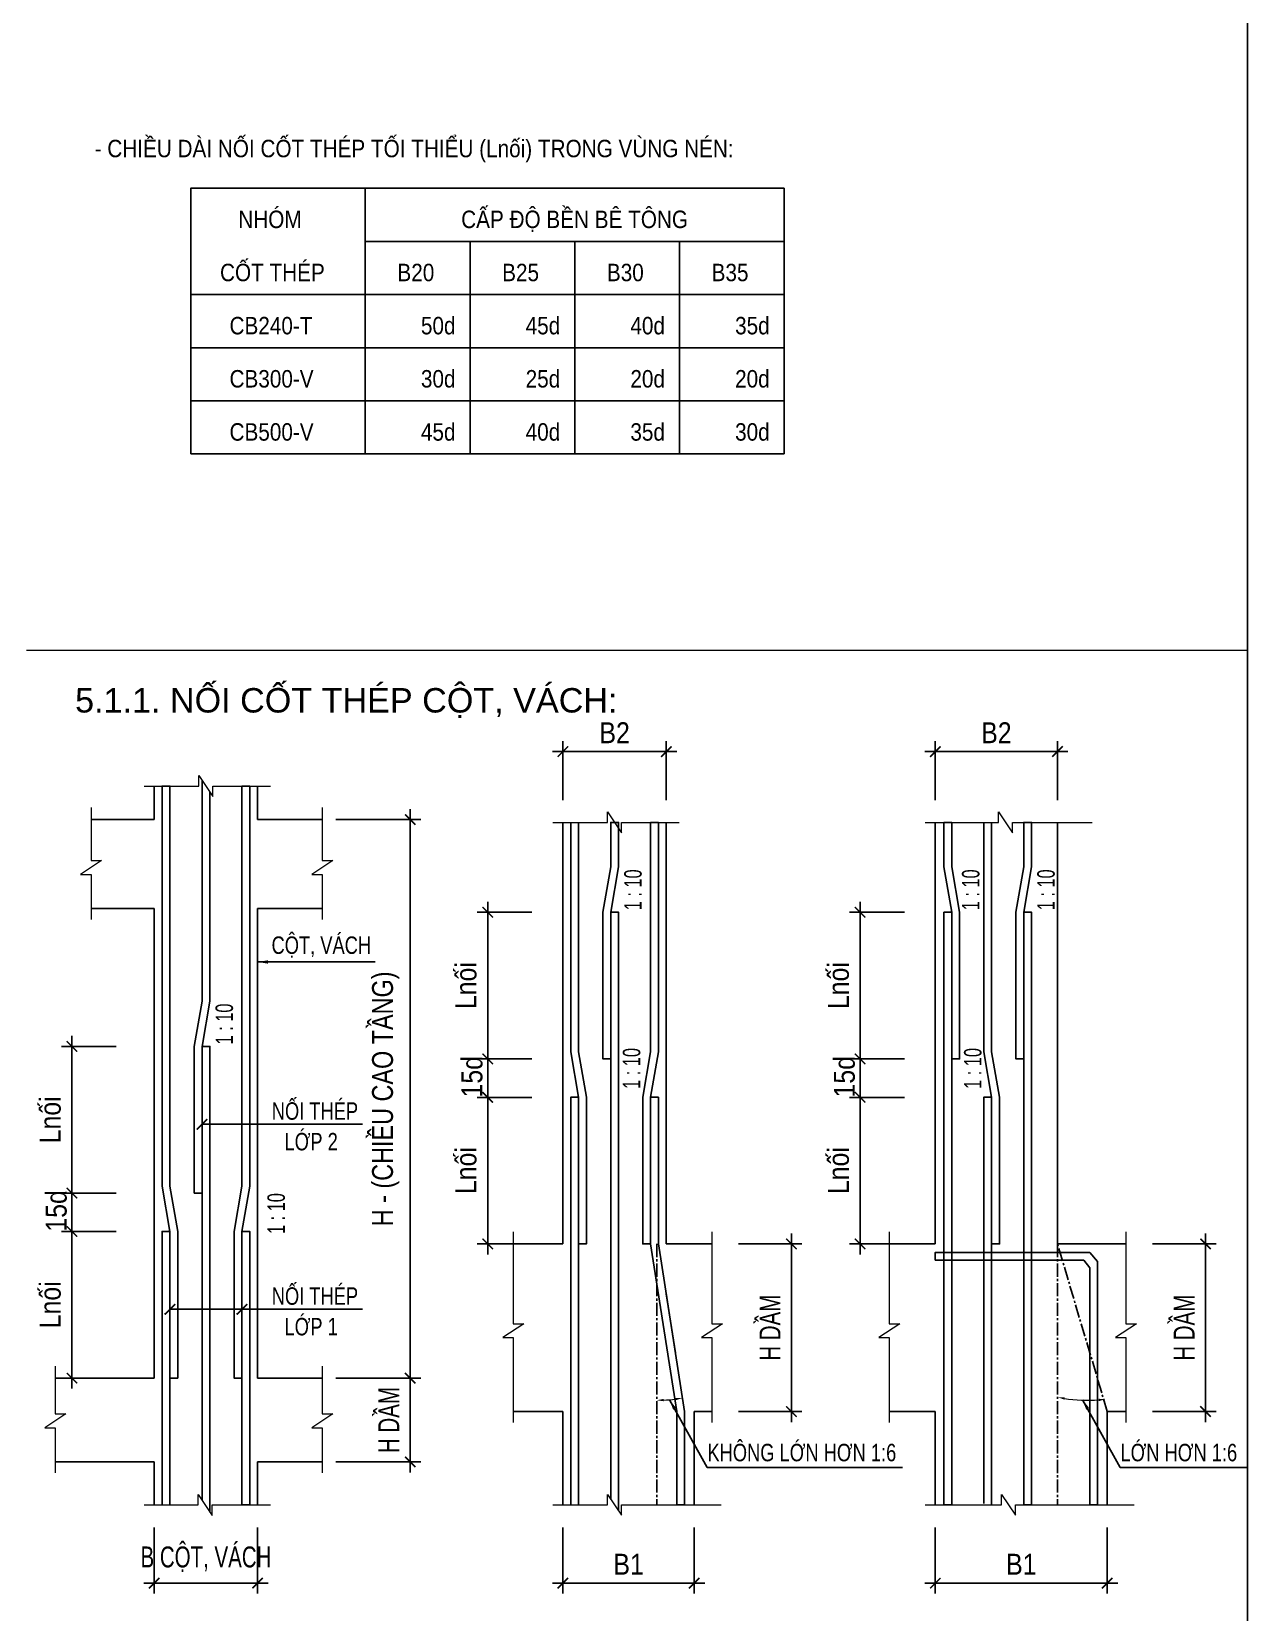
# Model space of a CAD drawing. Header units: millimetres. Extents: x 2163745 to 2518004, y -1043843 to -896215.
# Drawn here: x 2269284 to 2286698, y -956509 to -933864 of the extents above; entities that cross this region are included whole.
import ezdxf
from ezdxf.enums import TextEntityAlignment as Align

# ---------------------------------------------------------------- set-up
doc = ezdxf.new("R2010")
doc.units = ezdxf.units.MM
doc.header["$LTSCALE"] = 250
doc.header["$MEASUREMENT"] = 0
doc.linetypes.add('CENTER2', pattern=[1.125, 0.75, -0.125, 0.125, -0.125])
doc.linetypes.add('HIDDEN', pattern=[0.375, 0.25, -0.125])
doc.layers.get('0').update_dxf_attribs({"lineweight": 20})
doc.layers.get('DEFPOINTS').update_dxf_attribs({"color": 185, "lineweight": 20})
for name, color, linetype in [('CDC.01.AXIS', 160, 'CENTER2'), ('CDC.03.BORDER', 3, 'Continuous'), ('CDC.05.STEEL', 4, 'Continuous'), ('CDC.06.TEXT', 2, 'Continuous'), ('CDC.11.NOTE', 8, 'Continuous')]:
    doc.layers.add(name, color=color, linetype=linetype)
doc.layers.add('CDC.02.DIM', color=1, linetype='Continuous', lineweight=18)
doc.styles.add('ARIAL', font='arial.ttf', dxfattribs={"width": 0.85})
doc.styles.add('AVANTH', font='')
doc.styles.add('VnAvantH', font='', dxfattribs={"width": 0.8})
doc.styles.add('vnsimplex', font='vnsimplex.shx', dxfattribs={"width": 0.65})
doc.styles.get('AVANTH').set_extended_font_data('.VnAvantH')
doc.styles.get('VnAvantH').set_extended_font_data('.VnAvantH')
doc.dimstyles.new('1-25-H', dxfattribs={"dimtxt": 250, "dimasz": 100, "dimexe": 150, "dimexo": 0, "dimgap": 50, "dimtad": 1, "dimdec": 0, "dimlfac": 0.25, "dimzin": 0, "dimdsep": 46, "dimtxsty": 'AVANTH', "dimcen": 0, "dimdle": 150, "dimclrd": 9, "dimclre": 9, "dimclrt": 4, "dimadec": 0, "dimazin": 0, "dimtfac": 1, "dimtdec": 0, "dimtix": 1, "dimtmove": 2, "dimatfit": 3, "dimfxl": 1, "dimtvp": 1, "dimtolj": 1, "dimtzin": 0, "dimlwd": -1, "dimlwe": -1, "dimarcsym": 0})
doc.dimstyles.new('DIM1-25', dxfattribs={"dimscale": 1.2, "dimtxt": 250, "dimasz": 125, "dimexe": 125, "dimexo": 0.06, "dimgap": 100, "dimtad": 1, "dimdec": 0, "dimzin": 0, "dimdsep": 46, "dimtxsty": 'vnsimplex', "dimblk": 'ARCHTICK', "dimcen": 100, "dimdle": 125, "dimclrd": 256, "dimclre": 1, "dimclrt": 2, "dimadec": 0, "dimazin": 0, "dimtfac": 1, "dimtdec": 0, "dimtix": 1, "dimtmove": 2, "dimatfit": 0, "dimfxl": 1, "dimtolj": 1, "dimtzin": 0, "dimarcsym": 0})

# ---------------------------------------------------------------- blocks, each defined once
blk = doc.blocks.new('_ARCHTICK')
at = {"color": 0, "linetype": 'ByBlock', "ltscale": 4, "const_width": 0.15}
blk.add_lwpolyline([(-0.5, -0.5), (0.5, 0.5)], dxfattribs=at)
blk = doc.blocks.new('*D77')
at = {"layer": 'CDC.02.DIM', "color": 1, "lineweight": -2, "transparency": 16777216}
for p, q in [((2282228, -955291), (2282228, -956240)), ((2284691, -955291), (2284691, -956240))]:
    blk.add_line(p, q, dxfattribs=at)
at = {"layer": 'CDC.02.DIM', "lineweight": -2, "transparency": 16777216}
blk.add_line((2282078, -956090), (2284841, -956090), dxfattribs=at)
at = {"layer": 'DEFPOINTS', "color": 0, "transparency": 16777216}
for p in [(2282228, -955291), (2284691, -955291), (2284691, -956090)]:
    blk.add_point(p, dxfattribs=at)
at = {"layer": 'CDC.02.DIM', "lineweight": -2, "transparency": 16777216, "xscale": 149.9999999999999, "yscale": 149.9999999999999, "zscale": 149.9999999999999, "rotation": 180}
blk.add_blockref('_ARCHTICK', (2282228, -956090), dxfattribs=at)
at = {"layer": 'CDC.02.DIM', "lineweight": -2, "transparency": 16777216, "xscale": 149.9999999999999, "yscale": 149.9999999999999, "zscale": 149.9999999999999}
blk.add_blockref('_ARCHTICK', (2284691, -956090), dxfattribs=at)
at = {"layer": 'CDC.02.DIM', "color": 2, "transparency": 16777216, "insert": (2283460, -955819), "char_height": 300, "attachment_point": 5, "style": 'ARIAL'}
blk.add_mtext('\\A1;B1', dxfattribs=at)
blk = doc.blocks.new('*D78')
at = {"layer": 'CDC.02.DIM', "color": 1, "lineweight": -2, "transparency": 16777216}
for p, q in [((2285339, -951231), (2286249, -951231)), ((2285339, -953632), (2286249, -953632))]:
    blk.add_line(p, q, dxfattribs=at)
at = {"layer": 'CDC.02.DIM', "lineweight": -2, "transparency": 16777216}
blk.add_line((2286099, -951081), (2286099, -953782), dxfattribs=at)
at = {"layer": 'DEFPOINTS', "color": 0, "transparency": 16777216}
for p in [(2285339, -951231), (2285339, -953632), (2286099, -953632)]:
    blk.add_point(p, dxfattribs=at)
at = {"layer": 'CDC.02.DIM', "lineweight": -2, "transparency": 16777216, "xscale": 149.9999999999999, "yscale": 149.9999999999999, "zscale": 149.9999999999999}
for p, rotation in [((2286099, -951231), 90), ((2286099, -953632), 270)]:
    blk.add_blockref('_ARCHTICK', p, dxfattribs=dict(at, rotation=rotation))
at = {"layer": 'CDC.02.DIM', "color": 2, "transparency": 16777216, "insert": (2285791, -952431), "char_height": 300, "attachment_point": 5, "rotation": 90, "style": 'ARIAL'}
blk.add_mtext('\\A1;{\\W0.7;H DẦM}', dxfattribs=at)
blk = doc.blocks.new('*D5')
at = {"layer": 'CDC.02.DIM', "color": 9, "transparency": 16777216}
blk.add_arc((2284414, -951352), 2119, 260.842, 274.2205, dxfattribs=at)
for points in [[(2284074, -953461), (2284080, -953428), (2283979, -953426)], [(2284569, -953449), (2284572, -953482), (2284670, -953456)]]:
    blk.add_solid(points, dxfattribs=at)
at = {"layer": 'DEFPOINTS', "color": 0, "transparency": 16777216}
for p in [(2284414, -951352), (2284414, -951352), (2284208, -953461), (2283923, -953690), (2284691, -953632)]:
    blk.add_point(p, dxfattribs=at)
at = {"layer": 'CDC.02.DIM', "color": 4, "transparency": 16777216, "insert": (2284326, -953414), "char_height": 250, "attachment_point": 5, "rotation": 357.5313, "style": 'AVANTH'}
blk.add_mtext('\\A1;{\\H0.04x;.}', dxfattribs=at)
blk = doc.blocks.new('*D79')
at = {"layer": 'CDC.02.DIM', "color": 1, "lineweight": -2, "transparency": 16777216}
for p, q in [((2282228, -944873), (2282228, -944028)), ((2283978, -944873), (2283978, -944028))]:
    blk.add_line(p, q, dxfattribs=at)
at = {"layer": 'CDC.02.DIM', "lineweight": -2, "transparency": 16777216}
blk.add_line((2282078, -944178), (2284128, -944178), dxfattribs=at)
at = {"layer": 'DEFPOINTS', "color": 0, "transparency": 16777216}
for p in [(2283978, -944178), (2282228, -944873), (2283978, -944873)]:
    blk.add_point(p, dxfattribs=at)
at = {"layer": 'CDC.02.DIM', "lineweight": -2, "transparency": 16777216, "xscale": 149.9999999999999, "yscale": 149.9999999999999, "zscale": 149.9999999999999, "rotation": 180}
blk.add_blockref('_ARCHTICK', (2282228, -944178), dxfattribs=at)
at = {"layer": 'CDC.02.DIM', "lineweight": -2, "transparency": 16777216, "xscale": 149.9999999999999, "yscale": 149.9999999999999, "zscale": 149.9999999999999}
blk.add_blockref('_ARCHTICK', (2283978, -944178), dxfattribs=at)
at = {"layer": 'CDC.02.DIM', "color": 2, "transparency": 16777216, "insert": (2283103, -943908), "char_height": 300, "attachment_point": 5, "style": 'ARIAL'}
blk.add_mtext('\\A1;B2', dxfattribs=at)
blk = doc.blocks.new('*D80')
at = {"layer": 'CDC.02.DIM', "color": 1, "lineweight": -2, "transparency": 16777216}
for p, q in [((2281785, -948581), (2281001, -948581)), ((2281785, -949131), (2281001, -949131))]:
    blk.add_line(p, q, dxfattribs=at)
at = {"layer": 'CDC.02.DIM', "lineweight": -2, "transparency": 16777216}
blk.add_line((2281151, -948431), (2281151, -949281), dxfattribs=at)
at = {"layer": 'DEFPOINTS', "color": 0, "transparency": 16777216}
for p in [(2281785, -948581), (2281151, -949131), (2281785, -949131)]:
    blk.add_point(p, dxfattribs=at)
at = {"layer": 'CDC.02.DIM', "lineweight": -2, "transparency": 16777216, "xscale": 149.9999999999999, "yscale": 149.9999999999999, "zscale": 149.9999999999999}
for p, rotation in [((2281151, -948581), 90), ((2281151, -949131), 270)]:
    blk.add_blockref('_ARCHTICK', p, dxfattribs=dict(at, rotation=rotation))
at = {"layer": 'CDC.02.DIM', "color": 2, "transparency": 16777216, "insert": (2280927, -948836), "char_height": 300, "attachment_point": 5, "rotation": 90, "style": 'ARIAL'}
blk.add_mtext('\\A1;15d', dxfattribs=at)
blk = doc.blocks.new('*D81')
at = {"layer": 'CDC.02.DIM', "color": 1, "lineweight": -2, "transparency": 16777216}
for p, q in [((2271040, -955291), (2271040, -956240)), ((2272521, -955291), (2272521, -956240))]:
    blk.add_line(p, q, dxfattribs=at)
at = {"layer": 'CDC.02.DIM', "lineweight": -2, "transparency": 16777216}
for p, q in [((2271040, -956090), (2270890, -956090)), ((2271040, -956090), (2272521, -956090)), ((2272521, -956090), (2272671, -956090))]:
    blk.add_line(p, q, dxfattribs=at)
at = {"layer": 'DEFPOINTS', "color": 0, "transparency": 16777216}
for p in [(2271040, -955291), (2272521, -955291), (2272521, -956090)]:
    blk.add_point(p, dxfattribs=at)
at = {"layer": 'CDC.02.DIM', "lineweight": -2, "transparency": 16777216, "xscale": 149.9999999999999, "yscale": 149.9999999999999, "zscale": 149.9999999999999}
blk.add_blockref('_ARCHTICK', (2271040, -956090), dxfattribs=at)
at = {"layer": 'CDC.02.DIM', "lineweight": -2, "transparency": 16777216, "xscale": 149.9999999999999, "yscale": 149.9999999999999, "zscale": 149.9999999999999, "rotation": 180}
blk.add_blockref('_ARCHTICK', (2272521, -956090), dxfattribs=at)
at = {"layer": 'CDC.02.DIM', "color": 2, "transparency": 16777216, "insert": (2271781, -955748), "char_height": 300, "attachment_point": 5, "style": 'ARIAL'}
blk.add_mtext('\\A1;{\\W0.7;B CỘT, VÁCH}', dxfattribs=at)
blk = doc.blocks.new('*D82')
at = {"layer": 'CDC.02.DIM', "lineweight": -2, "transparency": 16777216}
blk.add_line((2274707, -953004), (2274707, -954504), dxfattribs=at)
at = {"layer": 'CDC.02.DIM', "color": 1, "lineweight": -2, "transparency": 16777216}
for p, q in [((2273643, -953154), (2274857, -953154)), ((2273643, -954354), (2274857, -954354))]:
    blk.add_line(p, q, dxfattribs=at)
at = {"layer": 'DEFPOINTS', "color": 0, "transparency": 16777216}
for p in [(2273643, -953154), (2273643, -954354), (2274707, -954354)]:
    blk.add_point(p, dxfattribs=at)
at = {"layer": 'CDC.02.DIM', "lineweight": -2, "transparency": 16777216, "xscale": 149.9999999999999, "yscale": 149.9999999999999, "zscale": 149.9999999999999}
for p, rotation in [((2274707, -953154), 90), ((2274707, -954354), 270)]:
    blk.add_blockref('_ARCHTICK', p, dxfattribs=dict(at, rotation=rotation))
at = {"layer": 'CDC.02.DIM', "color": 2, "transparency": 16777216, "insert": (2274399, -953754), "char_height": 300, "attachment_point": 5, "rotation": 90, "style": 'ARIAL'}
blk.add_mtext('\\A1;{\\W0.7;H DẦM}', dxfattribs=at)
blk = doc.blocks.new('*D83')
at = {"layer": 'CDC.02.DIM', "color": 1, "lineweight": -2, "transparency": 16777216}
for p, q in [((2273643, -945152), (2274857, -945152)), ((2273643, -953154), (2274857, -953154))]:
    blk.add_line(p, q, dxfattribs=at)
at = {"layer": 'CDC.02.DIM', "lineweight": -2, "transparency": 16777216}
blk.add_line((2274707, -953304), (2274707, -945002), dxfattribs=at)
at = {"layer": 'DEFPOINTS', "color": 0, "transparency": 16777216}
for p in [(2273643, -945152), (2274707, -945152), (2273643, -953154)]:
    blk.add_point(p, dxfattribs=at)
at = {"layer": 'CDC.02.DIM', "lineweight": -2, "transparency": 16777216, "xscale": 149.9999999999999, "yscale": 149.9999999999999, "zscale": 149.9999999999999}
for p, rotation in [((2274707, -945152), 90), ((2274707, -953154), 270)]:
    blk.add_blockref('_ARCHTICK', p, dxfattribs=dict(at, rotation=rotation))
at = {"layer": 'CDC.02.DIM', "color": 2, "transparency": 16777216, "insert": (2274355, -949153), "char_height": 300, "attachment_point": 5, "rotation": 90, "style": 'ARIAL'}
blk.add_mtext('\\A1;{\\W0.8;H - (CHIỀU CAO TẦNG)}', dxfattribs=at)
blk = doc.blocks.new('*D84')
at = {"layer": 'CDC.02.DIM', "color": 1, "lineweight": -2, "transparency": 16777216}
for p, q in [((2276894, -955291), (2276894, -956240)), ((2278775, -955291), (2278775, -956240))]:
    blk.add_line(p, q, dxfattribs=at)
at = {"layer": 'CDC.02.DIM', "lineweight": -2, "transparency": 16777216}
blk.add_line((2276744, -956090), (2278925, -956090), dxfattribs=at)
at = {"layer": 'DEFPOINTS', "color": 0, "transparency": 16777216}
for p in [(2276894, -955291), (2278775, -955291), (2278775, -956090)]:
    blk.add_point(p, dxfattribs=at)
at = {"layer": 'CDC.02.DIM', "lineweight": -2, "transparency": 16777216, "xscale": 149.9999999999999, "yscale": 149.9999999999999, "zscale": 149.9999999999999, "rotation": 180}
blk.add_blockref('_ARCHTICK', (2276894, -956090), dxfattribs=at)
at = {"layer": 'CDC.02.DIM', "lineweight": -2, "transparency": 16777216, "xscale": 149.9999999999999, "yscale": 149.9999999999999, "zscale": 149.9999999999999}
blk.add_blockref('_ARCHTICK', (2278775, -956090), dxfattribs=at)
at = {"layer": 'CDC.02.DIM', "color": 2, "transparency": 16777216, "insert": (2277835, -955819), "char_height": 300, "attachment_point": 5, "style": 'ARIAL'}
blk.add_mtext('\\A1;B1', dxfattribs=at)
blk = doc.blocks.new('*D85')
at = {"layer": 'CDC.02.DIM', "color": 1, "lineweight": -2, "transparency": 16777216}
for p, q in [((2279408, -951231), (2280317, -951231)), ((2279408, -953632), (2280317, -953632))]:
    blk.add_line(p, q, dxfattribs=at)
at = {"layer": 'CDC.02.DIM', "lineweight": -2, "transparency": 16777216}
blk.add_line((2280167, -951081), (2280167, -953782), dxfattribs=at)
at = {"layer": 'DEFPOINTS', "color": 0, "transparency": 16777216}
for p in [(2279408, -951231), (2279408, -953632), (2280167, -953632)]:
    blk.add_point(p, dxfattribs=at)
at = {"layer": 'CDC.02.DIM', "lineweight": -2, "transparency": 16777216, "xscale": 149.9999999999999, "yscale": 149.9999999999999, "zscale": 149.9999999999999}
for p, rotation in [((2280167, -951231), 90), ((2280167, -953632), 270)]:
    blk.add_blockref('_ARCHTICK', p, dxfattribs=dict(at, rotation=rotation))
at = {"layer": 'CDC.02.DIM', "color": 2, "transparency": 16777216, "insert": (2279860, -952431), "char_height": 300, "attachment_point": 5, "rotation": 90, "style": 'ARIAL'}
blk.add_mtext('\\A1;{\\W0.7;H DẦM}', dxfattribs=at)
blk = doc.blocks.new('*D6')
at = {"layer": 'CDC.02.DIM', "color": 9, "transparency": 16777216}
blk.add_arc((2278237, -951231), 2239, 272.5595, 276.9024, dxfattribs=at)
for points in [[(2278338, -953485), (2278337, -953451), (2278237, -953470)], [(2278504, -953437), (2278509, -953470), (2278605, -953440)]]:
    blk.add_solid(points, dxfattribs=at)
at = {"layer": 'DEFPOINTS', "color": 0, "transparency": 16777216}
for p in [(2278237, -951231), (2278237, -951231), (2278360, -953467), (2278237, -953690), (2278637, -953632)]:
    blk.add_point(p, dxfattribs=at)
at = {"layer": 'CDC.02.DIM', "color": 4, "transparency": 16777216, "insert": (2278417, -953408), "char_height": 250, "attachment_point": 5, "rotation": 4.731, "style": 'AVANTH'}
blk.add_mtext('\\A1;{\\H0.04x;.}', dxfattribs=at)
blk = doc.blocks.new('*D86')
at = {"layer": 'CDC.02.DIM', "color": 1, "lineweight": -2, "transparency": 16777216}
for p, q in [((2276894, -944873), (2276894, -944028)), ((2278375, -944873), (2278375, -944028))]:
    blk.add_line(p, q, dxfattribs=at)
at = {"layer": 'CDC.02.DIM', "lineweight": -2, "transparency": 16777216}
blk.add_line((2276744, -944178), (2278525, -944178), dxfattribs=at)
at = {"layer": 'DEFPOINTS', "color": 0, "transparency": 16777216}
for p in [(2278375, -944178), (2276894, -944873), (2278375, -944873)]:
    blk.add_point(p, dxfattribs=at)
at = {"layer": 'CDC.02.DIM', "lineweight": -2, "transparency": 16777216, "xscale": 149.9999999999999, "yscale": 149.9999999999999, "zscale": 149.9999999999999, "rotation": 180}
blk.add_blockref('_ARCHTICK', (2276894, -944178), dxfattribs=at)
at = {"layer": 'CDC.02.DIM', "lineweight": -2, "transparency": 16777216, "xscale": 149.9999999999999, "yscale": 149.9999999999999, "zscale": 149.9999999999999}
blk.add_blockref('_ARCHTICK', (2278375, -944178), dxfattribs=at)
at = {"layer": 'CDC.02.DIM', "color": 2, "transparency": 16777216, "insert": (2277635, -943908), "char_height": 300, "attachment_point": 5, "style": 'ARIAL'}
blk.add_mtext('\\A1;B2', dxfattribs=at)
blk = doc.blocks.new('*D87')
at = {"layer": 'CDC.02.DIM', "color": 1, "lineweight": -2, "transparency": 16777216}
for p, q in [((2276451, -948581), (2275667, -948581)), ((2276451, -949131), (2275667, -949131))]:
    blk.add_line(p, q, dxfattribs=at)
at = {"layer": 'CDC.02.DIM', "lineweight": -2, "transparency": 16777216}
blk.add_line((2275817, -948431), (2275817, -949281), dxfattribs=at)
at = {"layer": 'DEFPOINTS', "color": 0, "transparency": 16777216}
for p in [(2276451, -948581), (2275817, -949131), (2276451, -949131)]:
    blk.add_point(p, dxfattribs=at)
at = {"layer": 'CDC.02.DIM', "lineweight": -2, "transparency": 16777216, "xscale": 149.9999999999999, "yscale": 149.9999999999999, "zscale": 149.9999999999999}
for p, rotation in [((2275817, -948581), 90), ((2275817, -949131), 270)]:
    blk.add_blockref('_ARCHTICK', p, dxfattribs=dict(at, rotation=rotation))
at = {"layer": 'CDC.02.DIM', "color": 2, "transparency": 16777216, "insert": (2275593, -948836), "char_height": 300, "attachment_point": 5, "rotation": 90, "style": 'ARIAL'}
blk.add_mtext('\\A1;15d', dxfattribs=at)
blk = doc.blocks.new('*D88')
at = {"layer": 'CDC.02.DIM', "color": 1, "lineweight": -2, "transparency": 16777216}
for p, q in [((2270496, -951053), (2269712, -951053)), ((2270496, -953154), (2269712, -953154))]:
    blk.add_line(p, q, dxfattribs=at)
at = {"layer": 'CDC.02.DIM', "lineweight": -2, "transparency": 16777216}
blk.add_line((2269862, -953304), (2269862, -950903), dxfattribs=at)
at = {"layer": 'DEFPOINTS', "color": 0, "transparency": 16777216}
for p in [(2269862, -951053), (2270496, -951053), (2270496, -953154)]:
    blk.add_point(p, dxfattribs=at)
at = {"layer": 'CDC.02.DIM', "lineweight": -2, "transparency": 16777216, "xscale": 149.9999999999999, "yscale": 149.9999999999999, "zscale": 149.9999999999999}
for p, rotation in [((2269862, -951053), 90), ((2269862, -953154), 270)]:
    blk.add_blockref('_ARCHTICK', p, dxfattribs=dict(at, rotation=rotation))
at = {"layer": 'CDC.02.DIM', "color": 2, "transparency": 16777216, "insert": (2269552, -952103), "char_height": 300, "attachment_point": 5, "rotation": 90, "style": 'ARIAL'}
blk.add_mtext('\\A1;Lnối', dxfattribs=at)
blk = doc.blocks.new('*D89')
at = {"layer": 'CDC.02.DIM', "lineweight": -2, "transparency": 16777216}
blk.add_line((2269862, -950353), (2269862, -951203), dxfattribs=at)
at = {"layer": 'CDC.02.DIM', "color": 1, "lineweight": -2, "transparency": 16777216}
for p, q in [((2270496, -950503), (2269712, -950503)), ((2270496, -951053), (2269712, -951053))]:
    blk.add_line(p, q, dxfattribs=at)
at = {"layer": 'DEFPOINTS', "color": 0, "transparency": 16777216}
for p in [(2270496, -950503), (2269862, -951053), (2270496, -951053)]:
    blk.add_point(p, dxfattribs=at)
at = {"layer": 'CDC.02.DIM', "lineweight": -2, "transparency": 16777216, "xscale": 149.9999999999999, "yscale": 149.9999999999999, "zscale": 149.9999999999999}
for p, rotation in [((2269862, -950503), 90), ((2269862, -951053), 270)]:
    blk.add_blockref('_ARCHTICK', p, dxfattribs=dict(at, rotation=rotation))
at = {"layer": 'CDC.02.DIM', "color": 2, "transparency": 16777216, "insert": (2269638, -950758), "char_height": 300, "attachment_point": 5, "rotation": 90, "style": 'ARIAL'}
blk.add_mtext('\\A1;15d', dxfattribs=at)
blk = doc.blocks.new('*D90')
at = {"layer": 'CDC.02.DIM', "lineweight": -2, "transparency": 16777216}
blk.add_line((2269862, -950653), (2269862, -948252), dxfattribs=at)
at = {"layer": 'CDC.02.DIM', "color": 1, "lineweight": -2, "transparency": 16777216}
for p, q in [((2270496, -948402), (2269712, -948402)), ((2270496, -950503), (2269712, -950503))]:
    blk.add_line(p, q, dxfattribs=at)
at = {"layer": 'DEFPOINTS', "color": 0, "transparency": 16777216}
for p in [(2269862, -948402), (2270496, -948402), (2270496, -950503)]:
    blk.add_point(p, dxfattribs=at)
at = {"layer": 'CDC.02.DIM', "lineweight": -2, "transparency": 16777216, "xscale": 149.9999999999999, "yscale": 149.9999999999999, "zscale": 149.9999999999999}
for p, rotation in [((2269862, -948402), 90), ((2269862, -950503), 270)]:
    blk.add_blockref('_ARCHTICK', p, dxfattribs=dict(at, rotation=rotation))
at = {"layer": 'CDC.02.DIM', "color": 2, "transparency": 16777216, "insert": (2269552, -949453), "char_height": 300, "attachment_point": 5, "rotation": 90, "style": 'ARIAL'}
blk.add_mtext('\\A1;Lnối', dxfattribs=at)
blk = doc.blocks.new('*D119')
at = {"layer": 'CDC.02.DIM', "lineweight": -2, "transparency": 16777216}
blk.add_line((2275817, -951381), (2275817, -948981), dxfattribs=at)
at = {"layer": 'CDC.02.DIM', "color": 1, "lineweight": -2, "transparency": 16777216}
for p, q in [((2276451, -949131), (2275667, -949131)), ((2276451, -951231), (2275667, -951231))]:
    blk.add_line(p, q, dxfattribs=at)
at = {"layer": 'DEFPOINTS', "color": 0, "transparency": 16777216}
for p in [(2275817, -949131), (2276451, -949131), (2276451, -951231)]:
    blk.add_point(p, dxfattribs=at)
at = {"layer": 'CDC.02.DIM', "lineweight": -2, "transparency": 16777216, "xscale": 149.9999999999999, "yscale": 149.9999999999999, "zscale": 149.9999999999999}
for p, rotation in [((2275817, -949131), 90), ((2275817, -951231), 270)]:
    blk.add_blockref('_ARCHTICK', p, dxfattribs=dict(at, rotation=rotation))
at = {"layer": 'CDC.02.DIM', "color": 2, "transparency": 16777216, "insert": (2275507, -950181), "char_height": 300, "attachment_point": 5, "rotation": 90, "style": 'ARIAL'}
blk.add_mtext('\\A1;Lnối', dxfattribs=at)
blk = doc.blocks.new('*D120')
at = {"layer": 'CDC.02.DIM', "color": 1, "lineweight": -2, "transparency": 16777216}
for p, q in [((2276451, -946480), (2275667, -946480)), ((2276451, -948581), (2275667, -948581))]:
    blk.add_line(p, q, dxfattribs=at)
at = {"layer": 'CDC.02.DIM', "lineweight": -2, "transparency": 16777216}
blk.add_line((2275817, -948731), (2275817, -946330), dxfattribs=at)
at = {"layer": 'DEFPOINTS', "color": 0, "transparency": 16777216}
for p in [(2275817, -946480), (2276451, -946480), (2276451, -948581)]:
    blk.add_point(p, dxfattribs=at)
at = {"layer": 'CDC.02.DIM', "lineweight": -2, "transparency": 16777216, "xscale": 149.9999999999999, "yscale": 149.9999999999999, "zscale": 149.9999999999999}
for p, rotation in [((2275817, -946480), 90), ((2275817, -948581), 270)]:
    blk.add_blockref('_ARCHTICK', p, dxfattribs=dict(at, rotation=rotation))
at = {"layer": 'CDC.02.DIM', "color": 2, "transparency": 16777216, "insert": (2275507, -947531), "char_height": 300, "attachment_point": 5, "rotation": 90, "style": 'ARIAL'}
blk.add_mtext('\\A1;Lnối', dxfattribs=at)
blk = doc.blocks.new('*D121')
at = {"layer": 'CDC.02.DIM', "lineweight": -2, "transparency": 16777216}
blk.add_line((2281151, -951381), (2281151, -948981), dxfattribs=at)
at = {"layer": 'CDC.02.DIM', "color": 1, "lineweight": -2, "transparency": 16777216}
for p, q in [((2281785, -949131), (2281001, -949131)), ((2281785, -951231), (2281001, -951231))]:
    blk.add_line(p, q, dxfattribs=at)
at = {"layer": 'DEFPOINTS', "color": 0, "transparency": 16777216}
for p in [(2281151, -949131), (2281785, -949131), (2281785, -951231)]:
    blk.add_point(p, dxfattribs=at)
at = {"layer": 'CDC.02.DIM', "lineweight": -2, "transparency": 16777216, "xscale": 149.9999999999999, "yscale": 149.9999999999999, "zscale": 149.9999999999999}
for p, rotation in [((2281151, -949131), 90), ((2281151, -951231), 270)]:
    blk.add_blockref('_ARCHTICK', p, dxfattribs=dict(at, rotation=rotation))
at = {"layer": 'CDC.02.DIM', "color": 2, "transparency": 16777216, "insert": (2280842, -950181), "char_height": 300, "attachment_point": 5, "rotation": 90, "style": 'ARIAL'}
blk.add_mtext('\\A1;Lnối', dxfattribs=at)
blk = doc.blocks.new('*D122')
at = {"layer": 'CDC.02.DIM', "color": 1, "lineweight": -2, "transparency": 16777216}
for p, q in [((2281785, -946480), (2281001, -946480)), ((2281785, -948581), (2281001, -948581))]:
    blk.add_line(p, q, dxfattribs=at)
at = {"layer": 'CDC.02.DIM', "lineweight": -2, "transparency": 16777216}
blk.add_line((2281151, -948731), (2281151, -946330), dxfattribs=at)
at = {"layer": 'DEFPOINTS', "color": 0, "transparency": 16777216}
for p in [(2281151, -946480), (2281785, -946480), (2281785, -948581)]:
    blk.add_point(p, dxfattribs=at)
at = {"layer": 'CDC.02.DIM', "lineweight": -2, "transparency": 16777216, "xscale": 149.9999999999999, "yscale": 149.9999999999999, "zscale": 149.9999999999999}
for p, rotation in [((2281151, -946480), 90), ((2281151, -948581), 270)]:
    blk.add_blockref('_ARCHTICK', p, dxfattribs=dict(at, rotation=rotation))
at = {"layer": 'CDC.02.DIM', "color": 2, "transparency": 16777216, "insert": (2280842, -947531), "char_height": 300, "attachment_point": 5, "rotation": 90, "style": 'ARIAL'}
blk.add_mtext('\\A1;Lnối', dxfattribs=at)

msp = doc.modelspace()

# ---------------------------------------------------------------- linework, layer by layer
at = {"layer": 'CDC.01.AXIS'}
for p, q in [((2278237.2, -951231.4), (2278237.2, -954968.7)), ((2283977.8, -951231.4), (2283977.8, -954968.7)), ((2284691.3, -953631.5), (2283977.8, -951231.4))]:
    msp.add_line(p, q, dxfattribs=at)
at = {"layer": 'CDC.02.DIM'}
for points in [[(2270893.8, -944672.6), (2271678.2, -944672.6), (2271678.2, -944522.5), (2271878.3, -944822.7), (2271878.3, -944672.6), (2272704.7, -944672.6)], [(2270135, -944979.4), (2270135, -945736.6), (2270285.1, -945736.6), (2269984.9, -945936.7), (2270135, -945936.7), (2270135, -946584.4)], [(2273446.9, -944979.4), (2273446.9, -945736.6), (2273597, -945736.6), (2273296.9, -945936.7), (2273446.9, -945936.7), (2273446.9, -946584.4)], [(2276747.5, -945191.6), (2277532.2, -945191.6), (2277532.2, -945041.6), (2277732.3, -945341.7), (2277732.3, -945191.6), (2278558.5, -945191.6)], [(2282081.7, -945191.6), (2283134.7, -945191.6), (2283134.7, -945041.6), (2283334.8, -945341.7), (2283334.8, -945191.6), (2284474.6, -945191.6)], [(2276182.1, -951058.5), (2276182.1, -952373.2), (2276332.2, -952373.2), (2276032, -952573.3), (2276182.1, -952573.3), (2276182.1, -953789.6)], [(2279027.6, -951058.5), (2279027.6, -952373.2), (2279177.6, -952373.2), (2278877.5, -952573.3), (2279027.6, -952573.3), (2279027.6, -953789.6)], [(2281567.9, -951058.5), (2281567.9, -952373.2), (2281718, -952373.2), (2281417.8, -952573.3), (2281567.9, -952573.3), (2281567.9, -953789.6)], [(2284959.2, -951058.5), (2284959.2, -952373.2), (2285109.2, -952373.2), (2284809.1, -952573.3), (2284959.2, -952573.3), (2284959.2, -953789.6)], [(2269622.1, -952980.8), (2269622.1, -953664), (2269772.2, -953664), (2269472, -953864.1), (2269622.1, -953864.1), (2269622.1, -954511.9)], [(2273446.9, -952980.8), (2273446.9, -953664), (2273597, -953664), (2273296.9, -953864.1), (2273446.9, -953864.1), (2273446.9, -954511.9)], [(2270893.8, -954969.8), (2271667.9, -954969.8), (2271667.9, -954819.7), (2271868, -955119.9), (2271868, -954969.8), (2272704.7, -954969.8)], [(2276747.5, -954968.7), (2277534.6, -954968.7), (2277534.6, -954818.6), (2277734.7, -955118.7), (2277734.7, -954968.7), (2279158.5, -954968.7)], [(2282081.7, -954968.7), (2283174.8, -954968.7), (2283174.8, -954818.6), (2283374.9, -955118.7), (2283374.9, -954968.7), (2285074.6, -954968.7)]]:
    msp.add_lwpolyline(points, dxfattribs=at)
at = {"layer": 'CDC.03.BORDER'}
for p, q in [((2286697.9, -970589), (2286697.9, -917095.2)), ((2271040.3, -944672.6), (2271040.3, -945152.2)), ((2272521.4, -944672.6), (2272521.4, -945152.2)), ((2270135, -945152.2), (2271040.3, -945152.2)), ((2272521.4, -945152.2), (2273446.9, -945152.2)), ((2276894.1, -945191.6), (2276894.1, -951231.4)), ((2278375.2, -945191.6), (2278375.2, -951231.4)), ((2282228.2, -945191.6), (2282228.2, -951231.4)), ((2283977.8, -945191.6), (2283977.8, -951231.4)), ((2271040.3, -946426.3), (2270135, -946426.3)), ((2271040.3, -946426.3), (2271040.3, -953153.7)), ((2272521.4, -946426.3), (2272521.4, -953153.7)), ((2272521.4, -946426.3), (2273446.9, -946426.3)), ((2276182.1, -951231.4), (2276894.1, -951231.4)), ((2278375.2, -951231.4), (2279027.6, -951231.4)), ((2281567.9, -951231.4), (2282228.2, -951231.4)), ((2283977.8, -951231.4), (2284959.2, -951231.4)), ((2269622.1, -953153.7), (2271040.3, -953153.7)), ((2272521.4, -953153.7), (2273446.9, -953153.7)), ((2276894.1, -953631.5), (2276182.1, -953631.5)), ((2276894.1, -953631.5), (2276894.1, -954968.7)), ((2278775.2, -953631.5), (2279027.6, -953631.5)), ((2278775.2, -953631.5), (2278775.2, -954968.7)), ((2282228.2, -953631.5), (2281567.9, -953631.5)), ((2282228.2, -953631.5), (2282228.2, -954968.7)), ((2284691.3, -953631.5), (2284959.2, -953631.5)), ((2284691.3, -953631.5), (2284691.3, -954968.7)), ((2271040.3, -954353.8), (2269622.1, -954353.8)), ((2271040.3, -954353.8), (2271040.3, -954969.8)), ((2272521.4, -954353.8), (2273446.9, -954353.8)), ((2272521.4, -954353.8), (2272521.4, -954969.8))]:
    msp.add_line(p, q, dxfattribs=at)
at = {"layer": 'CDC.05.STEEL'}
for p, q in [((2278374.4, -951947.2), (2278506.4, -952793)), ((2278637.2, -954968.7), (2278637.2, -953631.5))]:
    msp.add_line(p, q, dxfattribs=at)
for points in [[(2271152.8, -950403.2), (2271152.8, -944672.6), (2271265.2, -944672.6), (2271265.2, -950403.2), (2271377.7, -951052.8), (2271377.7, -953153.7), (2271265.2, -953153.7), (2271265.2, -951052.8)], [(2272409, -950403.2), (2272409, -944672.6), (2272296.6, -944672.6), (2272296.6, -950403.2), (2272184.1, -951052.8), (2272184.1, -953153.7), (2272296.6, -953153.7), (2272296.6, -951052.8)], [(2277690.9, -945830.4), (2277690.8, -945191.6), (2277578.4, -945191.6), (2277578.5, -945830.4), (2277466, -946480.1), (2277466, -948580.9), (2277578.5, -948580.9), (2277578.5, -946480.1)], [(2278262.7, -948480.9), (2278262.7, -945191.6), (2278150.3, -945191.6), (2278150.3, -948480.9), (2278037.8, -949130.6), (2278037.8, -951231.4), (2278150.3, -951231.4), (2278150.3, -949130.6)], [(2282350.6, -945830.4), (2282350.7, -945191.6), (2282463.2, -945191.6), (2282463.1, -945830.4), (2282575.5, -946480.1), (2282575.5, -948580.9), (2282463.1, -948580.9), (2282463.1, -946480.1)], [(2283607, -945830.4), (2283606.9, -945191.6), (2283494.5, -945191.6), (2283494.6, -945830.4), (2283382.1, -946480.1), (2283382.1, -948580.9), (2283494.6, -948580.9), (2283494.6, -946480.1)], [(2282463.2, -954968.7), (2282350.7, -954968.7), (2282350.6, -946480.1), (2282463.1, -946480.1)], [(2283494.5, -954968.7), (2283606.9, -954968.7), (2283607, -946480.1), (2283494.6, -946480.1)], [(2278150.3, -951231.4), (2278150.3, -949130.6), (2278262.7, -949130.6), (2278262.7, -951231.4), (2278637.2, -953631.5), (2278637.2, -954968.7), (2278524.7, -954968.7), (2278524.7, -953631.5)], [(2272296.6, -954969.8), (2272409, -954969.8), (2272409, -951052.8), (2272296.6, -951052.8)], [(2284353.6, -951461.9), (2282228.2, -951461.9), (2282228.2, -951351.9), (2284440, -951351.9), (2284553.3, -951483.4), (2284553.3, -954968.7), (2284440.8, -954968.7), (2284440, -951571.9)]]:
    msp.add_lwpolyline(points, close=True, dxfattribs=at)
for points in [[(2271724.7, -944592.3), (2271724.7, -947752.7), (2271612.3, -948402.4), (2271612.3, -950503.2), (2271724.7, -950503.2), (2271724.7, -948402.4), (2271837.2, -947752.7), (2271837.1, -944761)], [(2277119, -945191.6), (2277119, -948480.9), (2277231.4, -949130.6), (2277231.4, -951231.4), (2277119, -951231.4), (2277119, -949130.6), (2277006.5, -948480.9), (2277006.5, -945191.6)], [(2283035, -945191.6), (2283035, -948480.9), (2283147.5, -949130.6), (2283147.5, -951231.4), (2283035, -951231.4), (2283035, -949130.6), (2282922.6, -948480.9), (2282922.6, -945191.6)], [(2277690.8, -955053), (2277690.9, -946480.1), (2277578.5, -946480.1), (2277578.4, -954884.3)], [(2271837.1, -955073.5), (2271837.2, -948402.4), (2271724.7, -948402.4), (2271724.7, -954904.8)], [(2277006.5, -954968.7), (2277006.5, -949130.6), (2277119, -949130.6), (2277119, -954968.7)], [(2282922.6, -954949.7), (2282922.6, -949130.6), (2283035, -949130.6), (2283035, -954968.7)], [(2271152.8, -954969.8), (2271152.8, -951052.8), (2271265.2, -951052.8), (2271265.2, -954969.8)]]:
    msp.add_lwpolyline(points, dxfattribs=at)
at = {"layer": 'CDC.11.NOTE'}
for p, q in [((2274063.5, -936107.8), (2274063.5, -939914.5)), ((2280063.5, -936107.8), (2280063.5, -939914.5)), ((2274063.5, -936869.1), (2280063.5, -936869.1)), ((2275563.5, -936869.1), (2275563.5, -939914.5)), ((2277063.5, -936869.1), (2277063.5, -939914.5)), ((2278563.5, -936869.1), (2278563.5, -939914.5)), ((2271563.5, -937630.5), (2280063.5, -937630.5)), ((2271563.5, -938391.8), (2280063.5, -938391.8)), ((2271563.5, -939153.2), (2280063.5, -939153.2)), ((2271563.5, -939914.5), (2280063.5, -939914.5)), ((2274020.9, -949517.2), (2271724.7, -949517.2)), ((2274020.9, -952167.7), (2271265.2, -952167.7))]:
    msp.add_line(p, q, dxfattribs=at)
msp.add_lwpolyline([(2271563.5, -939914.5), (2271563.5, -936107.8), (2280063.5, -936107.8)], dxfattribs=at)
at = {"layer": 'CDC.11.NOTE', "const_width": 25}
for points in [[(2271649.8, -949591.4), (2271799.7, -949443)], [(2271190.3, -952241.9), (2271340.2, -952093.5)], [(2272221.6, -952241.9), (2272371.5, -952093.5)]]:
    msp.add_lwpolyline(points, dxfattribs=at)
at = {"layer": 'DEFPOINTS', "linetype": 'HIDDEN', "ltscale": 0.1}
msp.add_line((2269212.2, -942723.9), (2286697.9, -942723.9), dxfattribs=at)

# ---------------------------------------------------------------- texts
at = {"layer": 'CDC.06.TEXT', "style": 'ARIAL'}
for s, width, p in [('- CHIỀU DÀI NỐI CỐT THÉP TỐI THIỂU (Lnối) TRONG VÙNG NÉN:', 0.85, (2270186.7, -935664)), ('CẤP ĐỘ BỀN BÊ TÔNG', 0.85, (2275436.8, -936678.5)), ('NHÓM', 0.85, (2272244.2, -936678.5)), ('CỐT THÉP', 0.85, (2271982.6, -937439.9)), ('B20', 0.85, (2274523.7, -937439.9)), ('B25', 0.85, (2276023.7, -937439.9)), ('B30', 0.85, (2277523.7, -937439.9)), ('B35', 0.85, (2279023.7, -937439.9)), ('50d', 0.85, (2274860.1, -938201.2)), ('45d', 0.85, (2276360.1, -938201.2)), ('40d', 0.85, (2277860.1, -938201.2)), ('35d', 0.85, (2279360.1, -938201.2)), ('CB240-T', 0.85, (2272118.5, -938201.2)), ('CB300-V', 0.85, (2272118.5, -938962.6)), ('30d', 0.85, (2274860.1, -938962.6)), ('25d', 0.85, (2276360.1, -938962.6)), ('20d', 0.85, (2277860.1, -938962.6)), ('20d', 0.85, (2279360.1, -938962.6)), ('CB500-V', 0.85, (2272118.5, -939723.9)), ('45d', 0.85, (2274860.1, -939723.9)), ('40d', 0.85, (2276360.1, -939723.9)), ('35d', 0.85, (2277860.1, -939723.9)), ('30d', 0.85, (2279360.1, -939723.9)), ('CỘT, VÁCH', 0.75, (2272720.3, -947076.1, -0.3)), ('NỐI THÉP', 0.75, (2272723.7, -949452.3, -0.3)), ('LỚP 2', 0.75, (2272906.1, -949890.3, -0.3)), ('NỐI THÉP', 0.75, (2272723.7, -952102.8, -0.3)), ('LỚP 1', 0.75, (2272906.1, -952540.7, -0.3)), ('KHÔNG LỚN HƠN 1:6', 0.75, (2278963.9, -954344.4, -0.3)), ('LỚN HƠN 1:6', 0.75, (2284880, -954344.4, -0.3))]:
    msp.add_text(s, height=250, dxfattribs=dict(at, width=width)).set_placement(p)
at = {"layer": 'CDC.06.TEXT', "color": 4, "style": 'ARIAL'}
msp.add_text('5.1.1. NỐI CỐT THÉP CỘT, VÁCH:', height=350, dxfattribs=at).set_placement((2269906.4, -943443.4), align=Align.MIDDLE_LEFT)
at = {"layer": 'CDC.06.TEXT', "style": 'VnAvantH', "width": 0.7}
for p in [(2278021.8, -946450.8), (2282859.6, -946450.8), (2283937.9, -946450.8), (2272168.1, -948373.1), (2278002.1, -949009.5), (2282889.1, -949009.5), (2272911.4, -951088.7)]:
    msp.add_text('1 : 10', height=250, rotation=90, dxfattribs=at).set_placement(p)

# ---------------------------------------------------------------- dimensions: what is measured, and where the dimension line sits
at = {"layer": 'CDC.02.DIM'}
for p1, p2, distance, text, picture, middle in [((2276894.1, -944873.4), (2278375.2, -944873.4), 695.2, 'B2', '*D86', (2277634.6, -943907.6)), ((2282228.2, -944873.4), (2283977.8, -944873.4), 695.2, 'B2', '*D79', (2283103, -943907.6)), ((2273643.3, -953153.7), (2273643.3, -945152.2), -1063.8, '{\\W0.8;H - (CHIỀU CAO TẦNG)}', '*D83', (2274355.3, -949153)), ((2276450.9, -948580.9), (2276450.9, -946480.1), 634, 'Lnối', '*D120', (2275507.5, -947530.5)), ((2281785.1, -948580.9), (2281785.1, -946480.1), 634, 'Lnối', '*D122', (2280841.7, -947530.5)), ((2270495.7, -950503.2), (2270495.7, -948402.4), 634, 'Lnối', '*D90', (2269552.3, -949452.8)), ((2276450.9, -951231.4), (2276450.9, -949130.6), 634, 'Lnối', '*D119', (2275507.5, -950181)), ((2281785.1, -951231.4), (2281785.1, -949130.6), 634, 'Lnối', '*D121', (2280841.7, -950181)), ((2270495.7, -953153.7), (2270495.7, -951052.8), 634, 'Lnối', '*D88', (2269552.3, -952103.3)), ((2279407.8, -951231.4), (2279407.8, -953631.5), 759.7, '{\\W0.7;H DẦM}', '*D85', (2279859.6, -952431.5)), ((2285339.4, -951231.4), (2285339.4, -953631.5), 759.7, '{\\W0.7;H DẦM}', '*D78', (2285791.2, -952431.5)), ((2273643.3, -953153.7), (2273643.3, -954353.8), 1063.8, '{\\W0.7;H DẦM}', '*D82', (2274399.3, -953753.7)), ((2271040.3, -955291), (2272521.4, -955291), -798.5, '{\\W0.7;B CỘT, VÁCH}', '*D81', (2271780.9, -955748.4)), ((2276894.1, -955291), (2278775.2, -955291), -798.5, 'B1', '*D84', (2277834.6, -955818.9)), ((2282228.2, -955291), (2284691.3, -955291), -798.5, 'B1', '*D77', (2283459.7, -955818.9))]:
    dim = msp.add_aligned_dim(p1=p1, p2=p2, distance=distance, text=text, dimstyle='DIM1-25', override={"dimtxsty": 'ARIAL'}, dxfattribs=at)
    dim.commit()
    dim.dimension.update_dxf_attribs({"geometry": picture, "text_midpoint": middle})
for base, p1, p2, picture, middle in [((2275816.9, -949130.6), (2276450.9, -948580.9), (2276450.9, -949130.6), '*D87', (2275592.8, -948836.2)), ((2281151.1, -949130.6), (2281785.1, -948580.9), (2281785.1, -949130.6), '*D80', (2280926.9, -948836.2)), ((2269861.7, -951052.8), (2270495.7, -950503.2), (2270495.7, -951052.8), '*D89', (2269637.6, -950758.4))]:
    dim = msp.add_linear_dim(base=base, p1=p1, p2=p2, angle=270, text='15d', dimstyle='DIM1-25', override={"dimtxsty": 'ARIAL'}, dxfattribs=at)
    dim.commit()
    dim.dimension.update_dxf_attribs({"geometry": picture, "text_midpoint": middle, "dimtype": 161})
for base, line1, line2, picture, middle in [((2278360.3, -953466.8), ((2278637.2, -953631.5), (2278237.2, -951231.4)), ((2278237.2, -951231.4), (2278237.2, -953689.6)), '*D6', (2278417.3, -953407.8)), ((2284207.6, -953461.2), ((2284691.3, -953631.5), (2284414.4, -951351.9)), ((2284414.4, -951351.9), (2283923.4, -953689.6)), '*D5', (2284325.5, -953414.4))]:
    dim = msp.add_angular_dim_2l(base=base, line1=line1, line2=line2, text='{\\H0.04x;.}', dimstyle='1-25-H', dxfattribs=at)
    dim.commit()
    dim.dimension.update_dxf_attribs({"geometry": picture, "text_midpoint": middle})

# ---------------------------------------------------------------- leaders
for points in [[(2278421.8, -953462.6), (2278958.9, -954435.5), (2281757.9, -954435.5)], [(2284337.9, -953462.6), (2284875, -954435.5), (2286697.9, -954435.5)]]:
    msp.add_leader(points, dimstyle='DIM1-25', override={"dimtxsty": 'ARIAL'}, dxfattribs=at)
at = {"layer": 'CDC.11.NOTE'}
msp.add_leader([(2272521.4, -947191.7, -0.3), (2274205, -947191.7, -0.3)], dimstyle='DIM1-25', override={"dimtxsty": 'ARIAL'}, dxfattribs=at)

doc.saveas('drawing.dxf')
